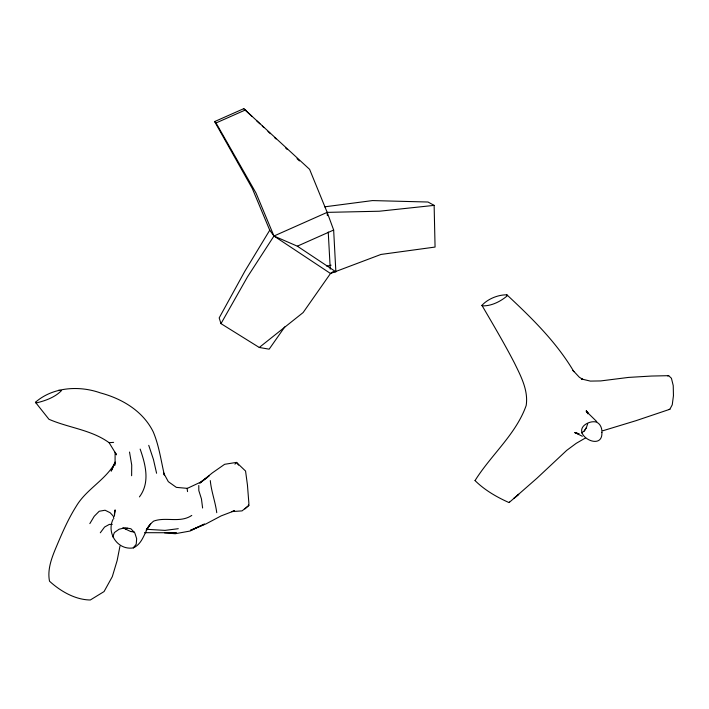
<?xml version="1.0" encoding="UTF-8"?>
<svg xmlns="http://www.w3.org/2000/svg" width="709" height="709" viewBox="0 0 709 709"><rect width="100%" height="100%" fill="white"/><g stroke="black" fill="none" stroke-linecap="round" stroke-linejoin="round"><path stroke-width="1.06" d="M115.071 465.095L115.115 452.289L116.533 454.815L109.097 442.682C91.31 429.76 68.764 427.908 48.948 419.276L35.45 402.278C52.776 387.025 79.151 385.333 100.368 392.901C122.134 398.697 142.97 411.052 153.241 431.878C159.117 445.766 160.987 460.637 164.417 475.181L163.549 472.903L168.308 481.659L176.355 487.375L187.539 488.377M131.626 475.73L131.723 465.051L129.517 452.041M114.388 516.32L115.133 509.895L114.309 514.415M119.972 546.134L117.127 560.615L112.314 576.621L104.063 591.563L90.318 599.991C75.243 599.832 60.425 591.2 49.515 581.203C47.273 570.036 51.358 558.763 55.612 548.536C61.683 534.09 67.816 519.6 76.209 506.315C86.303 489.113 105.969 479.869 115.275 462.365M518.758 494.235L509.053 502.584C496.832 497.169 484.451 490.008 475.048 480.578C491.036 454.903 516.028 434.325 526.193 405.459C528.48 390.411 520.911 376.257 514.53 363.176C504.383 343.511 493.074 324.474 481.943 305.357C487.757 298.923 498.161 294.669 506.908 294.829C531.812 318.049 556.45 342.119 573.873 371.658L572.996 370.479L579.333 377.232L582.993 379.528L581.407 378.961L590.349 381.096L600.691 380.928L628.573 377.41L651.5 376.045L668.676 375.673L671.432 378.278L673.231 385.581L673.453 395.693L672.247 404.804L669.863 409.27L636.062 420.659L602.685 430.806M113.041 519.342C106.27 533.097 117.756 550.521 133.292 547.889C144.671 542.793 144.299 528.143 153.64 521.124C165.791 516.595 180.086 523.348 191.776 515.425M581.575 432.986L584.358 430.833L586.414 427.607L587.717 423.636M112.713 536.881L114.406 532.539L119.085 529.233L125.138 527.744L130.917 528.763L134.834 532.982L136.669 538.707L136.217 544.246L133.292 547.889L135.197 546.373M115.08 462.1L111.171 471.113L115.257 462.498M139.425 496.903C150.246 482.599 145.602 464.643 140.152 449.098M220.986 323.632L247.538 276.785L273.966 236.017L327.177 212.372L379.297 211.229L434.13 205.371L435.069 247.06L380.981 254.442L330.5 273.488L303.124 312.563L259.264 347.472L220.986 323.632L219.178 317.907L244.835 271.272L269.739 230.203L252.333 188.532L214.623 121.585L243.754 108.681L309.603 169.336L327.177 212.372L333.655 230.026L335.862 271.786L332.831 271.839L330.5 273.488L273.966 236.017L269.739 230.203M89.83 523.614L94.244 516.267L99.207 511.251L105.083 510.232L110.143 512.731L113.254 516.081L113.821 518.669M586.414 427.607L584.243 431.09M146.231 530.172L148.677 526.592M146.267 530.128L150.636 523.774L146.985 528.639M284.805 326.858L269.154 349.174L259.264 347.472M100.297 532.787L104.578 527.044L109.31 524.412L112.261 524.376M234.954 464.173L236.505 462.401L245.562 471.051L247.441 484.983L248.886 503.381L248.841 505.428L244.924 508.938M125.989 529.455L127.283 528.17M518.518 494.465L513.786 498.524L537.067 478.123L566.73 450.357L576.213 443.338L585.652 437.861M207.657 477.175L199.743 483.13L212.283 472.93L224.647 464.298L236.505 462.401L238.543 465.104M209.394 475.748L200.541 482.173L187.114 488.474L187.557 491.603M214.623 121.585L216.032 122.967L256.046 193.105L273.966 236.017L297.328 246.174L333.655 230.026M216.032 122.967L245.66 109.851M667.727 375.956L668.676 375.673M232.499 511.331L234.537 510.772L221.146 515.886L206.035 523.889L190.402 530.367L204.458 524.075L190.021 531.05L175.22 533.726L164.488 532.813M326.84 266.185L331.094 265.175M668.924 409.492L669.863 409.27M578.057 433.748L579.085 433.527M475.048 480.578L475.544 480.507M324.642 206.833L372.535 200.576L428.006 202.021L434.13 205.371M178.269 528.701L164.984 530.385L147.375 529.348M58.448 390.287L61.532 390.535C55.098 397.315 45.048 400.922 36.017 402.978L35.45 402.278M109.097 442.682L113.608 442.372M231.48 511.606L242.053 510.888L248.841 505.428L248.407 504.79M170.94 532.654L176.319 532.751L144.494 532.689M122.896 527.806L130.589 531.484L133.788 531.661M130.589 531.484L133.797 531.785M582.355 436.274L574.707 432.499L578.181 433.713L575.407 433.11L577.241 433.323M575.407 433.11L577.339 433.341M297.328 246.174L335.862 271.786M243.754 108.681L251.819 116.258M256.667 120.796L259.893 123.827M262.312 126.105L263.934 127.611M267.967 131.404L270.386 133.673M274.427 137.457L276.04 138.973M285.727 148.066L287.34 149.581M297.027 158.665L299.446 160.934M596.774 421.616L586.228 411.317L588.39 413.489L586.254 410.706L587.876 413.826L587.238 412.301M506.908 294.829L507.13 295.928C500.492 301.547 491.053 306.297 482.244 305.827L481.943 305.357M148.748 445.349L153.428 459.414L156.583 473.249M509.399 502.016L509.514 502.477M216.75 512.696C215.359 501.812 211.3 491.514 210.298 480.596M202.606 508.016L201.453 498.932L198.821 490.593L198.786 485.479M327.177 212.372L327.354 215.651M328.24 232.02L330.261 269.128M601.897 432.481C602.836 452.085 570.958 434.644 585.395 424.434A14.428 12.62 -43.5 0 1 593.273 421.74C599.14 421.146 602.296 427.385 601.897 432.481"/></g></svg>
